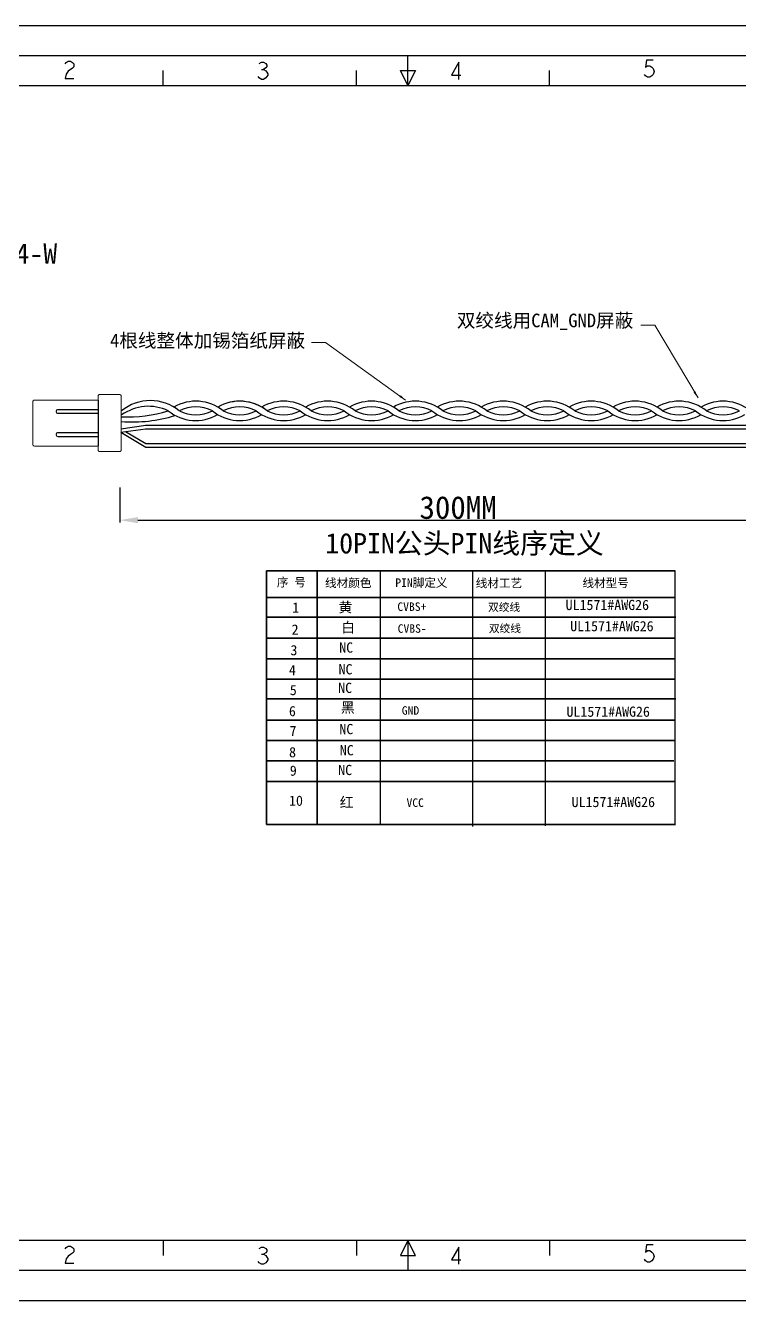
# Model space of a CAD drawing. Header units: inches. Extents: x 2445 to 3723, y -1408 to 1850.
# Drawn here: x 2928 to 3243, y 1289 to 1850 of the extents above; entities that cross this region are included whole.
import ezdxf

# ---------------------------------------------------------------- set-up
doc = ezdxf.new("R2010")
doc.units = ezdxf.units.IN
doc.header["$LTSCALE"] = 0.4
doc.header["$MEASUREMENT"] = 0
doc.linetypes.add('ACAD_ISO02W100', pattern=[15, 12, -3])
doc.linetypes.add('CENTERX2', pattern=[4, 2.5, -0.5, 0.5, -0.5])
doc.layers.add('CENTER', color=1, linetype='CENTERX2')
doc.layers.add('dim', color=4, linetype='Continuous')
doc.layers.add('尺寸层', color=6, linetype='Continuous', lineweight=13)
doc.styles.add('BZ', font='simplex.shx')
doc.styles.add('LABLE', font='', dxfattribs={"height": 2})
doc.styles.get("Standard").update_dxf_attribs({"font": '', "height": 2.5})
doc.styles.get('LABLE').set_extended_font_data('SimSun')
doc.styles.get('Standard').set_extended_font_data('SimSun')
doc.dimstyles.new('LINE', dxfattribs={"dimtxt": 1, "dimasz": 1.5, "dimexe": 1.25, "dimexo": 0.625, "dimtad": 1, "dimdec": 3, "dimlfac": 0.5, "dimdsep": 46, "dimtxsty": 'BZ', "dimcen": 2, "dimadec": 3, "dimazin": 0, "dimtp": 0.03, "dimtm": 1e-09, "dimtfac": 0.6, "dimtdec": 3, "dimtmove": 0, "dimatfit": 3, "dimfxl": 0, "dimlwd": -1, "dimarcsym": 0})
doc.dimstyles.get("Standard").update_dxf_attribs({"dimtxt": 10, "dimasz": 8, "dimexe": 1, "dimexo": 1, "dimgap": 0.5, "dimtad": 1, "dimzin": 0, "dimdsep": 46, "dimtxsty": 'Standard', "dimcen": 0, "dimadec": 0, "dimazin": 0, "dimtp": 0.1, "dimtm": 0.1, "dimtfac": 0.71, "dimtmove": 0, "dimatfit": 2, "dimfxl": 0, "dimtolj": 1, "dimtzin": 0, "dimarcsym": 0})

# ---------------------------------------------------------------- blocks, each defined once
blk = doc.blocks.new('A42')
at = {"layer": 'CENTER', "color": 7, "linetype": 'Continuous'}
for p, q in [((-8.27, 133.41), (201.73, 133.41)), ((-8.27, -15.09), (201.73, -15.09))]:
    blk.add_line(p, q, dxfattribs=at)
at = {"layer": 'CENTER', "color": 5, "linetype": 'Continuous'}
for p, q in [((-4.77, 129.91), (198.23, 129.91)), ((54.73, 126.41), (54.73, 128.16)), ((66.16, 128.3), (66.41, 128.3)), ((77.23, 126.41), (77.23, 128.16)), ((99.73, 126.41), (99.73, 128.16)), ((54.73, -8.09), (54.73, -9.84)), ((77.23, -8.09), (77.23, -9.84)), ((99.73, -8.09), (99.73, -9.84)), ((66.16, -9.7), (66.41, -9.7)), ((198.23, -11.59), (-4.77, -11.59))]:
    blk.add_line(p, q, dxfattribs=at)
at = {"layer": 'CENTER', "color": 1, "linetype": 'Continuous'}
for p, q in [((83.23, 126.41), (83.23, 129.91)), ((83.23, 126.41), (82.35, 128.16)), ((82.35, 128.16), (84.1, 128.16)), ((84.1, 128.16), (83.23, 126.41)), ((83.23, -8.09), (82.35, -9.84)), ((84.1, -9.84), (83.23, -8.09)), ((83.23, -8.09), (83.23, -11.59)), ((82.35, -9.84), (84.1, -9.84))]:
    blk.add_line(p, q, dxfattribs=at)
at = {"layer": 'CENTER', "color": 5, "linetype": 'Continuous'}
for points in [[(43.29, 128.93), (43.41, 129.09), (43.66, 129.26), (43.91, 129.26), (44.16, 129.09), (44.29, 128.93), (44.29, 128.59), (44.16, 128.43)], [(111.79, 129.39), (111.04, 129.39), (110.91, 128.55), (111.16, 128.72), (111.41, 128.72), (111.66, 128.55), (111.79, 128.39), (111.91, 128.05), (111.79, 127.72), (111.66, 127.55), (111.41, 127.39), (111.16, 127.39), (110.91, 127.55), (110.79, 127.72)], [(44.16, 128.43), (43.66, 128.09), (43.41, 127.76), (43.29, 127.26), (44.29, 127.26)], [(65.91, 128.97), (66.16, 129.14), (66.41, 129.14), (66.66, 128.97), (66.79, 128.8), (66.79, 128.64), (66.66, 128.47), (66.41, 128.3), (66.66, 128.14), (66.79, 127.97), (66.91, 127.8), (66.91, 127.64), (66.79, 127.47), (66.66, 127.3), (66.41, 127.14), (66.16, 127.14), (65.91, 127.3), (65.79, 127.47)], [(89.16, 127.14), (89.16, 129.14), (88.29, 127.64), (89.41, 127.64)], [(43.29, -9.07), (43.41, -8.91), (43.66, -8.74), (43.91, -8.74), (44.16, -8.91), (44.29, -9.07), (44.29, -9.41), (44.16, -9.57), (43.91, -9.74), (43.66, -9.91), (43.41, -10.24), (43.29, -10.74), (44.29, -10.74)], [(65.91, -9.03), (66.16, -8.86), (66.41, -8.86), (66.66, -9.03), (66.79, -9.2), (66.79, -9.36), (66.66, -9.53), (66.41, -9.7), (66.66, -9.86), (66.79, -10.03), (66.91, -10.2), (66.91, -10.36), (66.79, -10.53), (66.66, -10.7), (66.41, -10.86), (66.16, -10.86), (65.91, -10.7), (65.79, -10.53)], [(89.16, -10.86), (89.16, -8.86), (88.29, -10.36), (89.41, -10.36)], [(111.79, -8.61), (111.04, -8.61), (110.91, -9.45), (111.16, -9.28), (111.41, -9.28), (111.66, -9.45), (111.79, -9.61), (111.91, -9.95), (111.79, -10.28), (111.66, -10.45), (111.41, -10.61), (111.16, -10.61), (110.91, -10.45), (110.79, -10.28)]]:
    blk.add_lwpolyline(points, dxfattribs=at)
at = {"layer": 'CENTER', "color": 7, "linetype": 'Continuous', "const_width": 0.15}
for points in [[(194.98, 126.41), (1.23, 126.41)], [(1.23, -8.09), (198.23, -8.09)]]:
    blk.add_lwpolyline(points, dxfattribs=at)
blk = doc.blocks.new('*D87')
at = {"color": 0, "lineweight": -2, "ltscale": 5, "transparency": 16777216}
for p, q in [((2969.82, 1646.69), (2969.82, 1631.35)), ((3267.88, 1640.94), (3267.88, 1631.35)), ((2977.82, 1632.35), (3259.88, 1632.35))]:
    blk.add_line(p, q, dxfattribs=at)
at = {"color": 0, "ltscale": 5, "transparency": 16777216}
for points in [[(2977.82, 1633.68), (2977.82, 1631.02), (2969.82, 1632.35)], [(3259.88, 1633.68), (3259.88, 1631.02), (3267.88, 1632.35)]]:
    blk.add_solid(points, dxfattribs=at)
at = {"layer": 'Defpoints', "color": 0, "ltscale": 5, "transparency": 16777216}
for p in [(2969.82, 1647.69), (3267.88, 1641.94), (3267.88, 1632.35)]:
    blk.add_point(p, dxfattribs=at)
at = {"color": 0, "ltscale": 5, "transparency": 16777216, "insert": (3118.85, 1637.85), "char_height": 2.5, "attachment_point": 5}
blk.add_mtext('\\A1;{\\H4x;300MM}', dxfattribs=at)

msp = doc.modelspace()

# ---------------------------------------------------------------- linework, layer by layer
at = {"ltscale": 5}
for p, q in [((2960.3, 1685.238), (2960.3, 1665.011)), ((2960.292, 1679.349), (2942.601, 1679.349)), ((2942.606, 1681.006), (2960.292, 1681.006)), ((2960.292, 1681.006), (2960.292, 1679.349)), ((2981.25, 1674.018), (2970.365, 1672.418)), ((2942.598, 1669.228), (2960.296, 1669.228)), ((2942.604, 1670.882), (2960.295, 1670.882)), ((2981.25, 1672.458), (2970.365, 1670.943)), ((2981.25, 1664.389), (2970.365, 1670.89)), ((2981.25, 1665.908), (2972.438, 1671.231)), ((3084.628, 1498.058), (3084.628, 1610.07)), ((3125.358, 1497.553), (3125.358, 1610.07)), ((3157.325, 1497.794), (3157.325, 1610.07)), ((3214.413, 1498.047), (3214.413, 1610.07)), ((3214.413, 1610.07), (3214.413, 1610.07)), ((3214.413, 1598.353), (3214.413, 1598.353))]:
    msp.add_line(p, q, dxfattribs=at)
at = {"color": 7}
for p, q in [((3256.913, 1674.025), (2981.239, 1674.025)), ((3256.976, 1672.465), (2981.239, 1672.465)), ((3257.147, 1665.915), (2981.239, 1665.915)), ((3257.062, 1664.355), (2981.239, 1664.355))]:
    msp.add_line(p, q, dxfattribs=at)
at = {"color": 7, "lineweight": 35, "ltscale": 5}
for p, q in [((3034.418, 1498.31), (3034.418, 1610.07)), ((3034.418, 1610.07), (3214.413, 1610.07)), ((3056.799, 1610.07), (3056.799, 1498.058)), ((3214.413, 1598.353), (3034.418, 1598.353)), ((3214.709, 1589.649), (3034.714, 1589.649)), ((3214.413, 1580.353), (3034.418, 1580.353)), ((3214.413, 1571.353), (3034.418, 1571.353)), ((3214.402, 1562.353), (3034.418, 1562.353)), ((3214.709, 1553.649), (3034.714, 1553.649)), ((3214.413, 1544.353), (3034.418, 1544.353)), ((3214.413, 1535.353), (3034.418, 1535.353)), ((3213.832, 1526.353), (3034.418, 1526.353)), ((3214.413, 1517.353), (3034.418, 1517.353)), ((3214.464, 1498.301), (3034.468, 1498.301))]:
    msp.add_line(p, q, dxfattribs=at)
at = {"color": 7, "ltscale": 5}
msp.add_line((3034.418, 1517.353), (3214.413, 1517.353), dxfattribs=at)
at = {"color": 0, "lineweight": 0}
for points in [[(2932.299, 1685.238), (2932.066, 1685.216), (2931.876, 1685.111), (2931.728, 1684.941), (2931.622, 1684.751), (2931.579, 1684.539)], [(2931.579, 1684.539), (2931.579, 1665.701), (2931.622, 1665.489), (2931.728, 1665.277), (2931.876, 1665.129), (2932.066, 1665.023), (2932.299, 1665.002)], [(2932.299, 1685.238), (2960.303, 1685.238), (2958.652, 1685.238)], [(2961.022, 1687.714), (2960.789, 1687.672), (2960.599, 1687.587), (2960.451, 1687.418), (2960.345, 1687.227), (2960.303, 1687.016)], [(2960.303, 1685.238), (2960.303, 1687.016)], [(2961.022, 1687.714), (2969.722, 1687.714)], [(2970.42, 1687.016), (2970.399, 1687.227), (2970.293, 1687.418), (2970.145, 1687.587), (2969.933, 1687.672), (2969.722, 1687.714)], [(2970.42, 1663.224), (2970.42, 1687.016)], [(2942.603, 1681.004), (2942.37, 1680.962), (2942.179, 1680.877), (2942.031, 1680.708), (2941.925, 1680.517), (2941.883, 1680.306)], [(2941.883, 1680.306), (2941.883, 1680.073)], [(2941.883, 1680.073), (2941.925, 1679.84), (2942.031, 1679.65), (2942.179, 1679.501), (2942.37, 1679.396), (2942.603, 1679.353)], [(2942.603, 1670.887), (2942.37, 1670.844), (2942.179, 1670.738), (2942.031, 1670.59), (2941.925, 1670.4), (2941.883, 1670.167)], [(2941.883, 1670.167), (2941.883, 1669.934), (2941.925, 1669.722), (2942.031, 1669.532), (2942.179, 1669.363), (2942.37, 1669.257), (2942.603, 1669.236)], [(2932.299, 1665.002), (2960.303, 1665.002), (2958.652, 1665.002)], [(2958.652, 1665.002), (2960.303, 1665.002)], [(2960.303, 1665.002), (2960.303, 1663.224), (2960.345, 1663.013), (2960.451, 1662.822), (2960.599, 1662.653), (2960.789, 1662.547), (2961.022, 1662.526)], [(2961.022, 1662.526), (2969.722, 1662.526), (2969.933, 1662.547), (2970.145, 1662.653), (2970.293, 1662.822), (2970.399, 1663.013), (2970.42, 1663.224)]]:
    msp.add_lwpolyline(points, dxfattribs=at)
for centre, radius, start, end in [((2983.346, 1664.682), 20.282, 51.16817, 128.91892), ((3003.345, 1665.461), 19.265, 51.16384, 120.1434), ((3022.693, 1665.461), 19.265, 51.16384, 120.1434), ((3022.693, 1665.461), 19.265, 51.16384, 104.58809), ((3042.042, 1665.461), 19.265, 51.16384, 120.42049), ((3061.39, 1665.461), 19.265, 51.16384, 120.42049), ((3080.738, 1665.461), 19.265, 51.16384, 120.42049), ((3100.087, 1665.461), 19.265, 51.16384, 120.42049), ((3119.435, 1665.461), 19.265, 51.16384, 120.42049), ((3138.784, 1665.461), 19.265, 51.16384, 120.42049), ((3158.132, 1665.461), 19.265, 51.16384, 120.42049), ((3177.48, 1665.461), 19.265, 51.16384, 120.42049), ((3196.829, 1665.461), 19.265, 51.16384, 120.42049), ((3216.177, 1665.461), 19.265, 51.16384, 120.42049), ((3235.526, 1665.461), 19.265, 51.16384, 120.1434), ((2975.298, 1740.167), 64.569, 265.83107, 286.93857), ((2982.463, 1662.369), 20.106, 64.27744, 125.90875), ((2973.535, 1736.964), 59.177, 267.32273, 287.35776), ((3003.234, 1695.338), 19.119, 231.0568, 300.48949), ((3003.345, 1666.488), 15.756, 62.53283, 117.46717), ((3003.345, 1694.448), 15.756, 242.53283, 297.46717), ((3022.693, 1695.474), 19.265, 231.16384, 300.1434), ((3022.693, 1666.488), 15.756, 62.53283, 117.46717), ((3022.693, 1694.448), 15.756, 242.53283, 297.46717), ((3042.042, 1695.474), 19.265, 231.16384, 300.42049), ((3042.042, 1666.488), 15.756, 62.53283, 117.46717), ((3042.042, 1694.448), 15.756, 242.53283, 297.46717), ((3061.39, 1695.474), 19.265, 231.16384, 300.42049), ((3061.39, 1666.488), 15.756, 62.53283, 117.46717), ((3061.39, 1694.448), 15.756, 242.53283, 297.46717), ((3080.738, 1695.474), 19.265, 231.16384, 300.42049), ((3080.738, 1666.488), 15.756, 62.53283, 117.46717), ((3080.738, 1694.448), 15.756, 242.53283, 297.46717), ((3100.087, 1695.474), 19.265, 231.16384, 300.42049), ((3100.087, 1666.488), 15.756, 62.53283, 117.46717), ((3100.087, 1694.448), 15.756, 242.53283, 297.46717), ((3119.435, 1695.474), 19.265, 231.16384, 300.42049), ((3119.435, 1666.488), 15.756, 62.53283, 117.46717), ((3119.435, 1694.448), 15.756, 242.53283, 297.46717), ((3138.784, 1695.474), 19.265, 231.16384, 300.42049), ((3138.784, 1666.488), 15.756, 62.53283, 117.46717), ((3138.784, 1694.448), 15.756, 242.53283, 297.46717), ((3158.132, 1695.474), 19.265, 231.16384, 300.42049), ((3158.132, 1666.488), 15.756, 62.53283, 117.46717), ((3158.132, 1694.448), 15.756, 242.53283, 297.46717), ((3177.48, 1695.474), 19.265, 231.16384, 300.42049), ((3177.48, 1666.488), 15.756, 62.53283, 117.46717), ((3177.48, 1694.448), 15.756, 242.53283, 297.46717), ((3196.829, 1695.474), 19.265, 231.16384, 300.42049), ((3196.829, 1666.488), 15.756, 62.53283, 117.46717), ((3196.829, 1694.448), 15.756, 242.53283, 297.46717), ((3216.177, 1695.474), 19.265, 231.16384, 300.1434), ((3216.177, 1666.488), 15.756, 62.53283, 117.46717), ((3216.177, 1694.448), 15.756, 242.53283, 297.46717), ((3235.526, 1695.474), 19.265, 231.16384, 300.1434), ((3235.526, 1666.488), 15.756, 62.53283, 117.46717), ((3235.526, 1694.448), 15.756, 242.53283, 297.46717)]:
    msp.add_arc(centre, radius, start, end)

# ---------------------------------------------------------------- block references
at = {"xscale": 3.780000000000086, "yscale": 3.780000000000086, "zscale": 3.780000000000086}
msp.add_blockref('A42', (2782.145, 1345.83), dxfattribs=at)

# ---------------------------------------------------------------- texts
at = {"color": 7, "linetype": 'ACAD_ISO02W100', "ltscale": 5, "char_height": 9, "width": 1050.354, "attachment_point": 1, "style": 'LABLE'}
for s, insert in [('型号: M20032-1X4-W', (2832.011, 1754.233)), ('10PIN公头PIN线序定义', (3060.367, 1626.689))]:
    msp.add_mtext(s, dxfattribs=dict(at, insert=insert))
at = {"color": 7, "ltscale": 5, "attachment_point": 1}
for s, insert, char_height, width in [('序 号', (3039.036, 1606.869), 3.75, 19.31341), ('线材颜色', (3060.23, 1606.585), 3.75, 31.62598), ('PIN脚定义', (3091.195, 1606.706), 3.75, 31.62598), ('线材工艺', (3126.611, 1606.492), 3.75, 31.62598), ('线材型号', (3173.615, 1606.576), 3.75, 31.62598), ('1', (3045.775, 1596.101), 4.5, 2.06077), ('2', (3045.52, 1586.448), 4.5, 2.06077), ('3', (3045.011, 1577.376), 4.5, 2.06077), ('4', (3044.36, 1568.603), 4.5, 2.06077), ('5', (3044.724, 1559.822), 4.5, 2.06077), ('6', (3044.35, 1550.545), 4.5, 2.06077), ('7', (3044.638, 1541.811), 4.5, 2.06077), ('8', (3044.402, 1532.452), 4.5, 2.06077)]:
    msp.add_mtext(s, dxfattribs=dict(at, insert=insert, char_height=char_height, width=width))
at = {"color": 7, "attachment_point": 1}
for s, insert, char_height, width in [('双绞线', (3132.074, 1595.774), 3.45, 24.8708), ('UL1571#AWG26', (3166.204, 1597.28), 4.5, 22.4175), ('双绞线', (3132.422, 1586.409), 3.45, 24.8708), ('UL1571#AWG26', (3168.225, 1587.954), 4.5, 22.4175), ('UL1571#AWG26', (3166.595, 1550.298), 4.5, 22.4175), ('UL1571#AWG26', (3168.849, 1510.533), 4.5, 22.4175)]:
    msp.add_mtext(s, dxfattribs=dict(at, insert=insert, char_height=char_height, width=width))
at = {"color": 7, "ltscale": 5, "char_height": 4.5, "attachment_point": 1}
for s, insert in [('9', (3044.731, 1524.331)), ('10', (3044.389, 1511.097))]:
    msp.add_mtext(s, dxfattribs=dict(at, insert=insert))
at = {"layer": 'dim', "color": 7}
for s, height, p in [('黄', 4.5, (3066.158, 1591.774)), ('CVBS+', 3.75, (3092.111, 1592.384))]:
    msp.add_text(s, height=height, dxfattribs=at).set_placement(p)
at = {"layer": 'dim', "color": 7, "attachment_point": 1}
for s, insert, char_height, width in [('白', (3067.365, 1587.401), 4.5, 31.13504), ('{\\f@SimSun|b0|i0|c134|p2;CVBS-}', (3092.253, 1586.517), 3.75, 22.02332), ('NC', (3066.503, 1578.528), 4.5, 31.13504), ('NC', (3066.206, 1568.958), 4.5, 31.13504), ('NC', (3066.051, 1560.77), 4.5, 31.13504), ('黑', (3067.191, 1552.133), 4.5, 8.25431), ('{\\f@SimSun|b0|i0|c134|p2;GND}', (3094.06, 1550.454), 3.75, 22.02332), ('{\\fSimSun|b0|i0|c134|p54;NC}', (3066.566, 1542.624), 4.5, 8.25431), ('NC', (3066.758, 1533.326), 4.5, 8.25431), ('NC', (3066.047, 1524.627), 4.5, 8.25431), ('红', (3066.704, 1510.358), 4.5, 8.25431), ('{\\f@SimSun|b0|i0|c134|p2;VCC}', (3096.136, 1509.864), 3.75, 22.02332)]:
    msp.add_mtext(s, dxfattribs=dict(at, insert=insert, char_height=char_height, width=width))
at = {"layer": '尺寸层', "char_height": 6, "attachment_point": 5}
for s, insert, width in [('{\\fNSimSun|b0|i0|c134|p49;双绞线用CAM_GND屏蔽}', (3157.15, 1719.706), 125.8268), ('{\\fNSimSun|b0|i0|c134|p49;4根线整体加锡箔纸屏蔽}', (3008.514, 1711.098), 111.28389)]:
    msp.add_mtext(s, dxfattribs=dict(at, insert=insert, width=width))

# ---------------------------------------------------------------- dimensions: what is measured, and where the dimension line sits
at = {"ltscale": 5}
dim = msp.add_linear_dim(base=(3267.883, 1632.352), p1=(2969.816, 1647.689), p2=(3267.883, 1641.938), text='{\\H4x;300MM}', dimstyle='Standard', override={"dimfxl": 2}, dxfattribs=at)
dim.commit()
dim.dimension.update_dxf_attribs({"geometry": '*D87', "text_midpoint": (3118.849, 1637.852)})

# ---------------------------------------------------------------- leaders
at = {"layer": '尺寸层', "color": 1}
for points in [[(3224.518, 1686.184), (3205.469, 1718.213), (3199.402, 1718.197)], [(3095.709, 1685.19), (3060.427, 1710.547), (3054.353, 1710.536)]]:
    msp.add_leader(points, dimstyle='LINE', override={"dimasz": 3, "dimgap": 0.625, "dimtad": 0}, dxfattribs=at)

doc.saveas('drawing.dxf')
